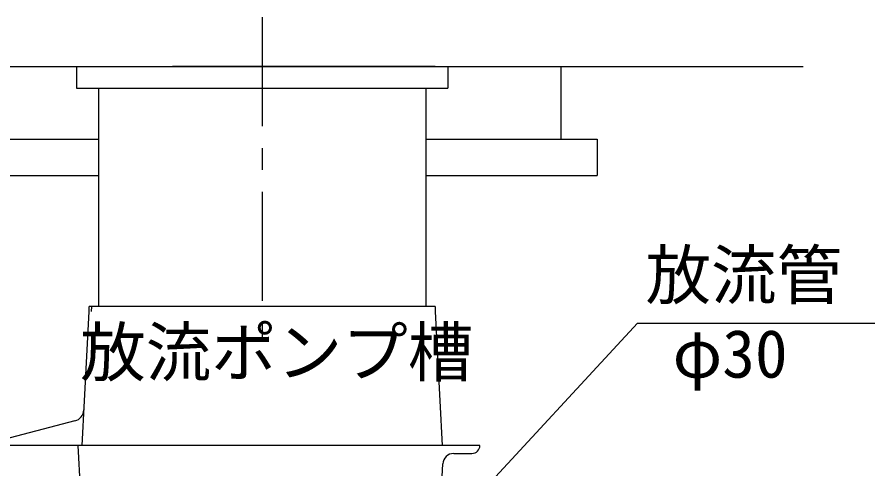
# Model space of a CAD drawing. Units: millimetres, scale not verified. Extents: x -21929 to 8910, y -6308 to 6308.
# Drawn here: x -3615 to -2437, y -1904 to -1283 of the extents above; entities that cross this region are included whole.
import ezdxf
from ezdxf.enums import TextEntityAlignment as Align

# ---------------------------------------------------------------- set-up
doc = ezdxf.new("R2010")
doc.units = ezdxf.units.MM
doc.header["$LTSCALE"] = 30
doc.linetypes.add('CHAIN1', pattern=[8, 5, -1, 1, -1])
doc.linetypes.add('DASHED1', pattern=[1.8, 1.2, -0.6])
for name, color, linetype, lineweight in [('0-0_0E', 3, 'Continuous', 25), ('0-1_空気管', 3, 'Continuous', 25), ('0-6_機器', 3, 'Continuous', 25)]:
    doc.layers.add(name, color=color, linetype=linetype, lineweight=lineweight)
doc.styles.add('ＭＳ ゴシック', font='')
doc.styles.get('ＭＳ ゴシック').set_extended_font_data('MS Gothic')

msp = doc.modelspace()

# ---------------------------------------------------------------- linework, layer by layer
at = {"layer": '0-0_0E'}
for p, q in [((-3533.92, -1351.09), (-3023.92, -1351.09)), ((-3533.92, -1351.09), (-3533.92, -1381.09)), ((-3023.92, -1351.09), (-3023.92, -1381.09)), ((-3533.92, -1381.09), (-3023.92, -1381.09)), ((-3503.92, -1381.09), (-3503.92, -1681.09)), ((-3053.92, -1381.09), (-3053.92, -1681.09)), ((-3516.71, -1687.97), (-3516.59, -1681.09)), ((-3041.25, -1681.09), (-3516.59, -1681.09)), ((-3041.25, -1681.09), (-3041.13, -1687.97)), ((-3526.36, -1872.09), (-3516.72, -1688.09)), ((-3041.13, -1688.09), (-3031.48, -1872.09)), ((-3536.13, -1838.32), (-3671.81, -1873.56)), ((-2979.67, -1872.09), (-3683.99, -1872.09)), ((-3532, -1872.09), (-3504.23, -2401.97)), ((-3015.69, -1883.09), (-2990.67, -1883.09)), ((-3051.76, -2299.66), (-3030.67, -1897.3))]:
    msp.add_line(p, q, dxfattribs=at)
at = {"layer": '0-0_0E', "linetype": 'DASHED1'}
msp.add_line((-3513.22, -1688.09), (-3513.09, -1681.09), dxfattribs=at)
at = {"layer": '0-0_0E'}
msp.add_lwpolyline([(-2991.66, -1951.38), (-2763.1, -1703.99), (-2437.17, -1703.99)], dxfattribs=at)
for centre, radius, start, end in [((-3540.28, -1822.35), 16.5, 284.56, 357), ((-2990.67, -1872.09), 11, 270, 0), ((-3015.69, -1898.09), 15, 90, 177)]:
    msp.add_arc(centre, radius, start, end, dxfattribs=at)
at = {"layer": '0-1_空気管', "linetype": 'CHAIN1'}
msp.add_line((-3278.92, -1283.44), (-3278.92, -1724.67), dxfattribs=at)
at = {"layer": '0-6_機器', "color": 2}
for p, q in [((-6477.14, -1351.11), (-2535.55, -1351.11)), ((-3041.16, -1351.11), (-3401.96, -1351.11)), ((-2868.67, -1351.09), (-2868.67, -1451.09)), ((-3858.7, -1451.09), (-3503.92, -1451.09)), ((-3053.92, -1451.09), (-2818.67, -1451.09)), ((-2818.67, -1451.09), (-2818.67, -1501.09)), ((-3858.7, -1501.09), (-3503.92, -1501.09)), ((-3053.92, -1501.09), (-2818.67, -1501.09))]:
    msp.add_line(p, q, dxfattribs=at)

# ---------------------------------------------------------------- texts
at = {"layer": '0-0_0E', "color": 4, "style": 'ＭＳ ゴシック'}
for s, p in [('放流管', (-2752.17, -1690.5)), ('放流ポンプ槽', (-3528.83, -1796.59)), ('φ30', (-2714.99, -1798.67))]:
    msp.add_text(s, height=65.98, dxfattribs=at).set_placement(p, align=Align.BOTTOM_LEFT)

doc.saveas('drawing.dxf')
